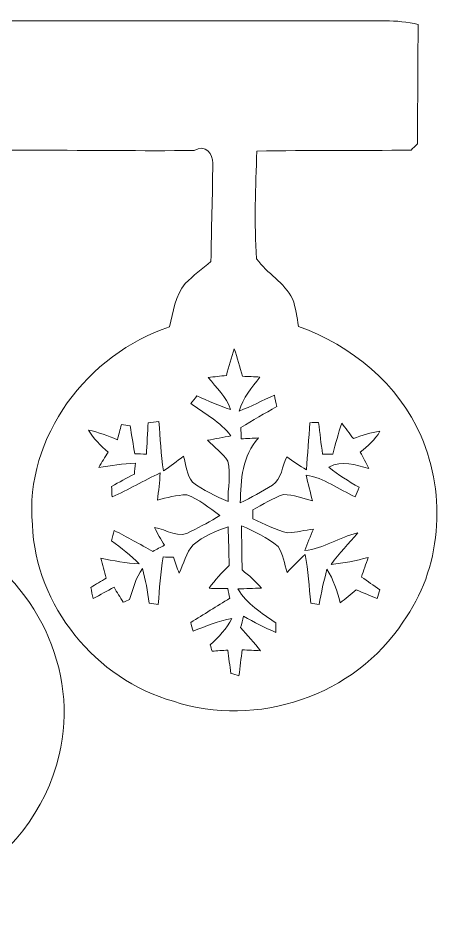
# Model space of a CAD drawing. Header units: centimetres. Extents: x -13.9 to 13.9, y -16.3 to 16.2.
# Drawn here: x 8.63 to 13.76, y -5.76 to 5.13 of the extents above; entities that cross this region are included whole.
import ezdxf

# ---------------------------------------------------------------- set-up
doc = ezdxf.new("R2010")
doc.units = ezdxf.units.CM
doc.header["$MEASUREMENT"] = 0
doc.layers.add('Layer 1', color=7, linetype='Continuous')

msp = doc.modelspace()

# ---------------------------------------------------------------- linework, layer by layer
at = {"layer": 'Layer 1', "color": 251, "lineweight": 9}
for points, knots in [([(-13.36414, 5.04607), (-12.80252, 5.12721), (-12.23314, 5.09158), (-11.66799, 5.09652), (-11.66799, 5.09652), (-3.43627, 5.0944), (4.79546, 5.09687), (13.02717, 5.09546), (13.02717, 5.09546), (13.15805, 5.09616), (13.2914, 5.08205), (13.41981, 5.05207), (13.41981, 5.05207), (13.41558, 4.57582), (13.41452, 4.09957), (13.40994, 3.62296), (13.40994, 3.62296), (13.38454, 3.59792), (13.35984, 3.57287), (13.33515, 3.54782), (13.33515, 3.54782), (12.71849, 3.54077), (12.10219, 3.54923), (11.48589, 3.53547), (11.48589, 3.53547), (11.47566, 3.10579), (11.45096, 2.67434), (11.48483, 2.24537), (11.48483, 2.24537), (11.61006, 2.07145), (11.8175, 1.9642), (11.91486, 1.76665), (11.91486, 1.76665), (11.95543, 1.66152), (11.96461, 1.54828), (11.98754, 1.43751), (11.98754, 1.43751), (12.62077, 1.21279), (13.18486, 0.74747), (13.45474, 0.12447), (13.45474, 0.12447), (13.76307, -0.58885), (13.69957, -1.46691), (13.23743, -2.10015), (13.23743, -2.10015), (12.6684, -2.97963), (11.47848, -3.38073), (10.48858, -3.04842), (10.48858, -3.04842), (9.55866, -2.78983), (8.83406, -1.90506), (8.79807, -0.93598), (8.79807, -0.93598), (8.70106, 0.11212), (9.46235, 1.11366), (10.44237, 1.43151), (10.44237, 1.43151), (10.48223, 1.61037), (10.5094, 1.80616), (10.63005, 1.95221), (10.63005, 1.95221), (10.72565, 2.0464), (10.83325, 2.12824), (10.93732, 2.21326), (10.93732, 2.21326), (10.94085, 2.60661), (10.95778, 2.99996), (10.95813, 3.39331), (10.95813, 3.39331), (10.96554, 3.49949), (10.86888, 3.62684), (10.73518, 3.54324), (10.73518, 3.54324), (9.48881, 3.53301), (8.24032, 3.57216), (6.99467, 3.52207), (6.99467, 3.52207), (6.99538, 2.29864), (6.98868, 1.07556), (6.9982, -0.14788), (6.9982, -0.14788), (7.10015, -0.22443), (7.2074, -0.29534), (7.3023, -0.38248), (7.3023, -0.38248), (7.43635, -0.53311), (7.45434, -0.74689), (7.54148, -0.92117), (7.54148, -0.92117), (7.65013, -1.00866), (7.78841, -1.04958), (7.90872, -1.11943), (7.90872, -1.11943), (8.83229, -1.56781), (9.36746, -2.69211), (9.11874, -3.69153), (9.11874, -3.69153), (8.966, -4.34911), (8.51479, -4.93472), (7.91013, -5.23846), (7.91013, -5.23846), (6.98374, -5.76023), (5.73032, -5.5722), (4.99266, -4.80842), (4.99266, -4.80842), (4.24724, -4.08241), (4.08637, -2.83181), (4.66634, -1.95974), (4.66634, -1.95974), (4.92634, -1.50078), (5.37048, -1.19245), (5.84568, -0.98749), (5.84568, -0.98749), (6.0263, -0.92293), (5.99843, -0.69327), (6.08945, -0.55322), (6.08945, -0.55322), (6.16, -0.37824), (6.33992, -0.29111), (6.4514, -0.14823), (6.4514, -0.14823), (6.51772, -0.01171), (6.47468, 0.15022), (6.48844, 0.29415), (6.48844, 0.29415), (6.46974, 1.37365), (6.52689, 2.45315), (6.49055, 3.5323), (6.49055, 3.5323), (5.08015, 3.55629), (3.66904, 3.53971), (2.25828, 3.54182), (2.25828, 3.54182), (2.26216, 3.13401), (2.26745, 2.72585), (2.24452, 2.31804), (2.24452, 2.31804), (2.37646, 2.20691), (2.53203, 2.11272), (2.62623, 1.96279), (2.62623, 1.96279), (2.70913, 1.83509), (2.71301, 1.67775), (2.74264, 1.53205), (2.74264, 1.53205), (3.26758, 1.30486), (3.76429, 0.97678), (4.08002, 0.48818), (4.08002, 0.48818), (4.57497, -0.29851), (4.54675, -1.4013), (3.95726, -2.1319), (3.95726, -2.1319), (3.38999, -2.95599), (2.2671, -3.26749), (1.32412, -3.01173), (1.32412, -3.01173), (0.83094, -2.86074), (0.37092, -2.5697), (0.06188, -2.15271), (0.06188, -2.15271), (-0.52302, -1.43552), (-0.59146, -0.34438), (-0.09404, 0.43703), (-0.09404, 0.43703), (0.06929, 0.72172), (0.3053, 0.95596), (0.56353, 1.15493), (0.56353, 1.15493), (0.76003, 1.31297), (1.00662, 1.38741), (1.22111, 1.51512), (1.22111, 1.51512), (1.27932, 1.85061), (1.47229, 2.14094), (1.76368, 2.32157), (1.76368, 2.32157), (1.74957, 2.72444), (1.73017, 3.12872), (1.7598, 3.53124), (1.7598, 3.53124), (0.43936, 3.55347), (-0.8818, 3.54853), (-2.20224, 3.53406), (-2.20224, 3.53406), (-2.21318, 2.34238), (-2.23364, 1.14823), (-2.19872, -0.04275), (-2.19872, -0.04275), (-2.07277, -0.18492), (-1.92567, -0.3098), (-1.81736, -0.4682), (-1.81736, -0.4682), (-1.75916, -0.57968), (-1.76198, -0.71091), (-1.73764, -0.83262), (-1.73764, -0.83262), (-1.36052, -1.00231), (-0.98551, -1.19669), (-0.70188, -1.50643), (-0.70188, -1.50643), (-0.24221, -1.9481), (-0.02666, -2.59651), (-0.03301, -3.22481), (-0.03301, -3.22481), (-0.08522, -4.18049), (-0.77244, -5.05678), (-1.68437, -5.34607), (-1.68437, -5.34607), (-2.45836, -5.58737), (-3.36466, -5.46707), (-3.99895, -4.94319), (-3.99895, -4.94319), (-4.74931, -4.37029), (-5.09503, -3.31582), (-4.792, -2.41448), (-4.792, -2.41448), (-4.64594, -1.99538), (-4.38912, -1.6112), (-4.05363, -1.31981), (-4.05363, -1.31981), (-3.80669, -1.12931), (-3.52517, -0.99243), (-3.2426, -0.86366), (-3.2426, -0.86366), (-3.20132, -0.70139), (-3.17874, -0.52606), (-3.07784, -0.38671), (-3.07784, -0.38671), (-2.97237, -0.26606), (-2.83971, -0.17434), (-2.71518, -0.07485), (-2.71518, -0.07485), (-2.70284, 1.12741), (-2.70108, 2.33003), (-2.71555, 3.5323), (-2.71555, 3.5323), (-4.00283, 3.55241), (-5.29081, 3.54782), (-6.57776, 3.53583), (-6.57776, 3.53583), (-6.58728, 3.18129), (-6.58763, 2.82639), (-6.58093, 2.4715), (-6.58093, 2.4715), (-6.43312, 2.35438), (-6.24861, 2.24713), (-6.19817, 2.04852), (-6.19817, 2.04852), (-6.14419, 1.92928), (-6.12126, 1.79346), (-6.05282, 1.68022), (-6.05282, 1.68022), (-5.62878, 1.45903), (-5.17088, 1.23431), (-4.8943, 0.82755), (-4.8943, 0.82755), (-4.23849, 0.01193), (-4.25613, -1.2616), (-4.94369, -2.05288), (-4.94369, -2.05288), (-5.62878, -2.90201), (-6.91678, -3.19729), (-7.89185, -2.6974), (-7.89185, -2.6974), (-8.67713, -2.3344), (-9.2497, -1.52794), (-9.2691, -0.65482), (-9.2691, -0.65482), (-9.31813, 0.32238), (-8.65526, 1.26076), (-7.75004, 1.60296), (-7.75004, 1.60296), (-7.568, 1.66293), (-7.5867, 1.88553), (-7.50203, 2.02735), (-7.50203, 2.02735), (-7.42019, 2.22173), (-7.2558, 2.35402), (-7.08928, 2.47185), (-7.08928, 2.47185), (-7.08258, 2.82569), (-7.08293, 3.17917), (-7.09175, 3.5323), (-7.09175, 3.5323), (-8.41326, 3.55206), (-9.73547, 3.54923), (-11.05698, 3.53406), (-11.05698, 3.53406), (-11.0665, 2.40165), (-11.0912, 1.26606), (-11.05168, 0.13434), (-11.05168, 0.13434), (-10.92539, -0.03781), (-10.72925, -0.15599), (-10.63082, -0.35108), (-10.63082, -0.35108), (-10.58743, -0.46397), (-10.57367, -0.58426), (-10.54756, -0.70209), (-10.54756, -0.70209), (-9.9736, -0.91341), (-9.44443, -1.30005), (-9.16609, -1.85603), (-9.16609, -1.85603), (-8.70042, -2.65366), (-8.8306, -3.72081), (-9.41868, -4.42107), (-9.41868, -4.42107), (-10.0064, -5.14603), (-11.03616, -5.47836), (-11.93645, -5.22717), (-11.93645, -5.22717), (-12.7683, -5.00669), (-13.49326, -4.33112), (-13.67741, -3.47704), (-13.67741, -3.47704), (-13.88625, -2.69529), (-13.60333, -1.82781), (-13.01983, -1.27818), (-13.01983, -1.27818), (-12.7937, -1.03829), (-12.49313, -0.89471), (-12.20068, -0.75324), (-12.20068, -0.75324), (-12.0638, -0.69892), (-12.06169, -0.53276), (-12.00383, -0.41634), (-12.00383, -0.41634), (-11.93469, -0.19127), (-11.73925, -0.05051), (-11.56427, 0.08989), (-11.56427, 0.08989), (-11.56427, 1.23748), (-11.55298, 2.38507), (-11.57062, 3.5323), (-11.57062, 3.5323), (-12.16681, 3.55311), (-12.76442, 3.52595), (-13.36026, 3.56476), (-13.36026, 3.56476), (-13.36203, 4.05864), (-13.36167, 4.55253), (-13.36414, 5.04607), (-13.36414, 5.04607), (-13.36414, 5.04607), (-13.36414, 5.04607), (-13.36414, 5.04607)], [0, 0, 0, 0, 0.01136364, 0.01136364, 0.01136364, 0.01136364, 0.02272727, 0.02272727, 0.02272727, 0.02272727, 0.03409091, 0.03409091, 0.03409091, 0.03409091, 0.04545455, 0.04545455, 0.04545455, 0.04545455, 0.05681818, 0.05681818, 0.05681818, 0.05681818, 0.06818182, 0.06818182, 0.06818182, 0.06818182, 0.07954545, 0.07954545, 0.07954545, 0.07954545, 0.09090909, 0.09090909, 0.09090909, 0.09090909, 0.10227273, 0.10227273, 0.10227273, 0.10227273, 0.11363636, 0.11363636, 0.11363636, 0.11363636, 0.125, 0.125, 0.125, 0.125, 0.13636364, 0.13636364, 0.13636364, 0.13636364, 0.14772727, 0.14772727, 0.14772727, 0.14772727, 0.15909091, 0.15909091, 0.15909091, 0.15909091, 0.17045455, 0.17045455, 0.17045455, 0.17045455, 0.18181818, 0.18181818, 0.18181818, 0.18181818, 0.19318182, 0.19318182, 0.19318182, 0.19318182, 0.20454545, 0.20454545, 0.20454545, 0.20454545, 0.21590909, 0.21590909, 0.21590909, 0.21590909, 0.22727273, 0.22727273, 0.22727273, 0.22727273, 0.23863636, 0.23863636, 0.23863636, 0.23863636, 0.25, 0.25, 0.25, 0.25, 0.26136364, 0.26136364, 0.26136364, 0.26136364, 0.27272727, 0.27272727, 0.27272727, 0.27272727, 0.28409091, 0.28409091, 0.28409091, 0.28409091, 0.29545455, 0.29545455, 0.29545455, 0.29545455, 0.30681818, 0.30681818, 0.30681818, 0.30681818, 0.31818182, 0.31818182, 0.31818182, 0.31818182, 0.32954545, 0.32954545, 0.32954545, 0.32954545, 0.34090909, 0.34090909, 0.34090909, 0.34090909, 0.35227273, 0.35227273, 0.35227273, 0.35227273, 0.36363636, 0.36363636, 0.36363636, 0.36363636, 0.375, 0.375, 0.375, 0.375, 0.38636364, 0.38636364, 0.38636364, 0.38636364, 0.39772727, 0.39772727, 0.39772727, 0.39772727, 0.40909091, 0.40909091, 0.40909091, 0.40909091, 0.42045455, 0.42045455, 0.42045455, 0.42045455, 0.43181818, 0.43181818, 0.43181818, 0.43181818, 0.44318182, 0.44318182, 0.44318182, 0.44318182, 0.45454545, 0.45454545, 0.45454545, 0.45454545, 0.46590909, 0.46590909, 0.46590909, 0.46590909, 0.47727273, 0.47727273, 0.47727273, 0.47727273, 0.48863636, 0.48863636, 0.48863636, 0.48863636, 0.5, 0.5, 0.5, 0.5, 0.51136364, 0.51136364, 0.51136364, 0.51136364, 0.52272727, 0.52272727, 0.52272727, 0.52272727, 0.53409091, 0.53409091, 0.53409091, 0.53409091, 0.54545455, 0.54545455, 0.54545455, 0.54545455, 0.55681818, 0.55681818, 0.55681818, 0.55681818, 0.56818182, 0.56818182, 0.56818182, 0.56818182, 0.57954545, 0.57954545, 0.57954545, 0.57954545, 0.59090909, 0.59090909, 0.59090909, 0.59090909, 0.60227273, 0.60227273, 0.60227273, 0.60227273, 0.61363636, 0.61363636, 0.61363636, 0.61363636, 0.625, 0.625, 0.625, 0.625, 0.63636364, 0.63636364, 0.63636364, 0.63636364, 0.64772727, 0.64772727, 0.64772727, 0.64772727, 0.65909091, 0.65909091, 0.65909091, 0.65909091, 0.67045455, 0.67045455, 0.67045455, 0.67045455, 0.68181818, 0.68181818, 0.68181818, 0.68181818, 0.69318182, 0.69318182, 0.69318182, 0.69318182, 0.70454545, 0.70454545, 0.70454545, 0.70454545, 0.71590909, 0.71590909, 0.71590909, 0.71590909, 0.72727273, 0.72727273, 0.72727273, 0.72727273, 0.73863636, 0.73863636, 0.73863636, 0.73863636, 0.75, 0.75, 0.75, 0.75, 0.76136364, 0.76136364, 0.76136364, 0.76136364, 0.77272727, 0.77272727, 0.77272727, 0.77272727, 0.78409091, 0.78409091, 0.78409091, 0.78409091, 0.79545455, 0.79545455, 0.79545455, 0.79545455, 0.80681818, 0.80681818, 0.80681818, 0.80681818, 0.81818182, 0.81818182, 0.81818182, 0.81818182, 0.82954545, 0.82954545, 0.82954545, 0.82954545, 0.84090909, 0.84090909, 0.84090909, 0.84090909, 0.85227273, 0.85227273, 0.85227273, 0.85227273, 0.86363636, 0.86363636, 0.86363636, 0.86363636, 0.875, 0.875, 0.875, 0.875, 0.88636364, 0.88636364, 0.88636364, 0.88636364, 0.89772727, 0.89772727, 0.89772727, 0.89772727, 0.90909091, 0.90909091, 0.90909091, 0.90909091, 0.92045455, 0.92045455, 0.92045455, 0.92045455, 0.93181818, 0.93181818, 0.93181818, 0.93181818, 0.94318182, 0.94318182, 0.94318182, 0.94318182, 0.95454545, 0.95454545, 0.95454545, 0.95454545, 0.96590909, 0.96590909, 0.96590909, 0.96590909, 0.97727273, 0.97727273, 0.97727273, 0.97727273, 1, 1, 1, 1]), ([(11.12217, 0.85013), (11.0495, 0.84308), (10.97683, 0.83567), (10.90486, 0.82649), (10.90486, 0.82649), (11.00117, 0.70479), (11.12147, 0.59437), (11.17227, 0.44303), (11.17227, 0.44303), (11.03504, 0.49065), (10.90169, 0.54674), (10.76975, 0.60601), (10.76975, 0.60601), (10.74435, 0.57532), (10.7193, 0.54463), (10.69496, 0.51358), (10.69496, 0.51358), (10.86218, 0.39434), (11.05162, 0.29521), (11.17721, 0.12764), (11.17721, 0.12764), (11.08337, 0.10965), (10.98918, 0.09378), (10.89569, 0.07578), (10.89569, 0.07578), (10.97718, -0.00677), (11.07737, -0.0745), (11.13875, -0.17539), (11.13875, -0.17539), (11.18109, -0.33132), (11.13452, -0.49819), (11.1444, -0.65799), (11.1444, -0.65799), (10.99658, -0.59132), (10.84348, -0.52711), (10.71542, -0.42657), (10.71542, -0.42657), (10.64522, -0.33873), (10.64028, -0.21914), (10.60994, -0.11507), (10.60994, -0.11507), (10.52951, -0.17434), (10.45084, -0.23607), (10.36793, -0.29216), (10.36793, -0.29216), (10.33971, -0.09531), (10.33019, 0.10259), (10.31255, 0.30015), (10.31255, 0.30015), (10.26951, 0.29486), (10.22682, 0.28921), (10.18449, 0.28322), (10.18449, 0.28322), (10.17955, 0.19008), (10.16932, 0.00346), (10.16403, -0.09002), (10.16403, -0.09002), (10.11781, -0.08932), (10.0716, -0.08861), (10.02574, -0.08861), (10.02574, -0.08861), (10.00598, 0.02287), (9.98552, 0.13646), (9.96965, 0.24688), (9.96965, 0.24688), (9.93437, 0.25217), (9.8998, 0.25746), (9.86522, 0.26205), (9.86522, 0.26205), (9.84899, 0.20208), (9.83312, 0.14211), (9.81689, 0.08213), (9.81689, 0.08213), (9.70295, 0.12694), (9.58794, 0.17068), (9.46835, 0.19749), (9.46835, 0.19749), (9.53079, 0.09554), (9.61511, 0.01017), (9.70611, -0.06709), (9.70611, -0.06709), (9.66731, -0.12742), (9.62886, -0.18809), (9.59218, -0.24983), (9.59218, -0.24983), (9.73787, -0.22937), (9.88357, -0.20185), (10.03138, -0.20009), (10.03138, -0.20009), (10.02821, -0.23254), (10.02256, -0.2971), (10.01939, -0.32921), (10.01939, -0.32921), (9.92767, -0.37754), (9.837, -0.42693), (9.74669, -0.47667), (9.74669, -0.47667), (9.7481, -0.50842), (9.75128, -0.57121), (9.75269, -0.60261), (9.75269, -0.60261), (9.95025, -0.51829), (10.13298, -0.4047), (10.32842, -0.3158), (10.32842, -0.3158), (10.32384, -0.42446), (10.31008, -0.53241), (10.29526, -0.64036), (10.29526, -0.64036), (10.41062, -0.61143), (10.52563, -0.57933), (10.64628, -0.57721), (10.64628, -0.57721), (10.79409, -0.62907), (10.91756, -0.73384), (11.04386, -0.82521), (11.04386, -0.82521), (10.93238, -0.89294), (10.81773, -0.95644), (10.70025, -1.01289), (10.70025, -1.01289), (10.55985, -1.11414), (10.40356, -0.99102), (10.25928, -0.96703), (10.25928, -0.96703), (10.29667, -1.03935), (10.33724, -1.11061), (10.37887, -1.18116), (10.37887, -1.18116), (10.33266, -1.20551), (10.28644, -1.2302), (10.24093, -1.2556), (10.24093, -1.2556), (10.08889, -1.16705), (9.93296, -1.08486), (9.77738, -1.00372), (9.77738, -1.00372), (9.76645, -1.04499), (9.75657, -1.08697), (9.74705, -1.12895), (9.74705, -1.12895), (9.8617, -1.21538), (9.97811, -1.30111), (10.07795, -1.40553), (10.07795, -1.40553), (9.92132, -1.39706), (9.76927, -1.36814), (9.61687, -1.33498), (9.61687, -1.33498), (9.63839, -1.41506), (9.66132, -1.49443), (9.68354, -1.57451), (9.68354, -1.57451), (9.62109, -1.61191), (9.55901, -1.6493), (9.49693, -1.68669), (9.49693, -1.68669), (9.50645, -1.73079), (9.51668, -1.77524), (9.52762, -1.81969), (9.52762, -1.81969), (9.60981, -1.77418), (9.69272, -1.72903), (9.77562, -1.68387), (9.77562, -1.68387), (9.81196, -1.74384), (9.84829, -1.80417), (9.88533, -1.86414), (9.88533, -1.86414), (9.90438, -1.85603), (9.94248, -1.8398), (9.96153, -1.83169), (9.96153, -1.83169), (10.00316, -1.70328), (10.03526, -1.56957), (10.11711, -1.45986), (10.11711, -1.45986), (10.15591, -1.59532), (10.17567, -1.73361), (10.19684, -1.87331), (10.19684, -1.87331), (10.23317, -1.87931), (10.26986, -1.88531), (10.30655, -1.89166), (10.30655, -1.89166), (10.31784, -1.70081), (10.33654, -1.51066), (10.36335, -1.32192), (10.36335, -1.32192), (10.39404, -1.32263), (10.45578, -1.32474), (10.48682, -1.3258), (10.48682, -1.3258), (10.50975, -1.3886), (10.53198, -1.45174), (10.55561, -1.51524), (10.55561, -1.51524), (10.61241, -1.402), (10.63746, -1.26971), (10.72565, -1.17552), (10.72565, -1.17552), (10.84489, -1.07216), (10.99341, -1.00971), (11.14193, -0.96068), (11.14193, -0.96068), (11.14898, -1.11414), (11.1504, -1.26724), (11.15569, -1.42176), (11.15569, -1.42176), (11.07031, -1.50925), (10.98494, -1.59674), (10.91439, -1.69692), (10.91439, -1.69692), (10.98847, -1.69834), (11.06361, -1.69939), (11.13875, -1.69975), (11.13875, -1.69975), (11.14651, -1.73785), (11.15463, -1.77665), (11.1631, -1.81546), (11.1631, -1.81546), (11.00717, -1.91212), (10.85124, -2.00843), (10.69531, -2.10438), (10.69531, -2.10438), (10.70272, -2.1305), (10.71718, -2.18305), (10.72424, -2.20916), (10.72424, -2.20916), (10.87664, -2.15166), (11.02692, -2.08639), (11.1885, -2.05711), (11.1885, -2.05711), (11.12746, -2.18164), (11.02833, -2.27936), (10.92956, -2.37426), (10.92956, -2.37426), (10.93626, -2.39895), (10.94296, -2.424), (10.95037, -2.44905), (10.95037, -2.44905), (11.01281, -2.44517), (11.07631, -2.44093), (11.13946, -2.4367), (11.13946, -2.4367), (11.15286, -2.53019), (11.16133, -2.6212), (11.17685, -2.71645), (11.17685, -2.71645), (11.20049, -2.7228), (11.24776, -2.73586), (11.27175, -2.74256), (11.27175, -2.74256), (11.28798, -2.6399), (11.29645, -2.53336), (11.31161, -2.43176), (11.31161, -2.43176), (11.38499, -2.4367), (11.45837, -2.44023), (11.53245, -2.44341), (11.53245, -2.44341), (11.4552, -2.34921), (11.37229, -2.25819), (11.29292, -2.16718), (11.29292, -2.16718), (11.30385, -2.12132), (11.3155, -2.07616), (11.32749, -2.03065), (11.32749, -2.03065), (11.45378, -2.10087), (11.58149, -2.1686), (11.71519, -2.22433), (11.71519, -2.22433), (11.71484, -2.19612), (11.71413, -2.14001), (11.71378, -2.11179), (11.71378, -2.11179), (11.54762, -1.99361), (11.36594, -1.88601), (11.26081, -1.70398), (11.26081, -1.70398), (11.3543, -1.70045), (11.44743, -1.69763), (11.54127, -1.69304), (11.54127, -1.69304), (11.47213, -1.61261), (11.39311, -1.5417), (11.30985, -1.47714), (11.30985, -1.47714), (11.30844, -1.34521), (11.30491, -1.08098), (11.3035, -0.94868), (11.3035, -0.94868), (11.45908, -1.01254), (11.60936, -1.0905), (11.7413, -1.19633), (11.7413, -1.19633), (11.8055, -1.28735), (11.81362, -1.40412), (11.8496, -1.50889), (11.8496, -1.50889), (11.91945, -1.43411), (11.98965, -1.35967), (12.06656, -1.29194), (12.06656, -1.29194), (12.10536, -1.48385), (12.11242, -1.67858), (12.13182, -1.87331), (12.13182, -1.87331), (12.16498, -1.87931), (12.1985, -1.88496), (12.23236, -1.89131), (12.23236, -1.89131), (12.25988, -1.74949), (12.28775, -1.60803), (12.32726, -1.46938), (12.32726, -1.46938), (12.40593, -1.5918), (12.45073, -1.73114), (12.48566, -1.8712), (12.48566, -1.8712), (12.55163, -1.8211), (12.61478, -1.76783), (12.67792, -1.71421), (12.67792, -1.71421), (12.76153, -1.75019), (12.84514, -1.78653), (12.93016, -1.81934), (12.93016, -1.81934), (12.93792, -1.79288), (12.95274, -1.73961), (12.9605, -1.71315), (12.9605, -1.71315), (12.88747, -1.662), (12.81374, -1.61226), (12.74072, -1.56216), (12.74072, -1.56216), (12.76682, -1.48349), (12.79434, -1.40553), (12.8208, -1.32721), (12.8208, -1.32721), (12.6751, -1.36602), (12.52658, -1.39636), (12.377, -1.41153), (12.377, -1.41153), (12.47084, -1.27571), (12.59079, -1.1607), (12.69521, -1.033), (12.69521, -1.033), (12.47684, -1.0845), (12.28705, -1.22279), (12.06197, -1.24572), (12.06197, -1.24572), (12.09266, -1.15823), (12.129, -1.07286), (12.16534, -0.98749), (12.16534, -0.98749), (12.06338, -1.00336), (11.96178, -1.02347), (11.85983, -1.03406), (11.85983, -1.03406), (11.71237, -0.99843), (11.57761, -0.92716), (11.43967, -0.86649), (11.43967, -0.86649), (11.43932, -0.83932), (11.43897, -0.78464), (11.43861, -0.75748), (11.43861, -0.75748), (11.55926, -0.69257), (11.67674, -0.61848), (11.80727, -0.57333), (11.80727, -0.57333), (11.9258, -0.57933), (12.03975, -0.61637), (12.15264, -0.65059), (12.15264, -0.65059), (12.12794, -0.54687), (12.10078, -0.44421), (12.07608, -0.3412), (12.07608, -0.3412), (12.29234, -0.37471), (12.46978, -0.51265), (12.66487, -0.60226), (12.66487, -0.60226), (12.68004, -0.5638), (12.69591, -0.5257), (12.71179, -0.48796), (12.71179, -0.48796), (12.58726, -0.41458), (12.46343, -0.33908), (12.35125, -0.24771), (12.35125, -0.24771), (12.504, -0.15529), (12.67263, -0.22267), (12.82891, -0.26394), (12.82891, -0.26394), (12.79575, -0.19691), (12.76118, -0.13094), (12.7259, -0.06533), (12.7259, -0.06533), (12.81339, 0.0077), (12.90758, 0.07896), (12.9612, 0.18268), (12.9612, 0.18268), (12.85078, 0.17103), (12.74671, 0.13293), (12.64406, 0.09483), (12.64406, 0.09483), (12.59749, 0.15692), (12.55092, 0.21936), (12.5033, 0.28075), (12.5033, 0.28075), (12.46343, 0.15798), (12.42992, 0.0338), (12.3957, -0.09038), (12.3957, -0.09038), (12.36536, -0.09073), (12.30468, -0.09108), (12.27399, -0.09143), (12.27399, -0.09143), (12.25741, 0.03416), (12.24118, 0.16151), (12.22743, 0.28639), (12.22743, 0.28639), (12.19215, 0.28639), (12.15758, 0.28604), (12.123, 0.28569), (12.123, 0.28569), (12.10819, 0.0973), (12.09478, -0.09038), (12.08032, -0.27946), (12.08032, -0.27946), (11.99953, -0.22972), (11.92227, -0.17469), (11.84431, -0.12107), (11.84431, -0.12107), (11.78998, -0.23572), (11.7861, -0.38741), (11.67356, -0.46256), (11.67356, -0.46256), (11.55009, -0.54158), (11.42062, -0.61002), (11.28904, -0.67352), (11.28904, -0.67352), (11.29221, -0.39553), (11.31408, -0.11225), (11.50705, 0.1033), (11.50705, 0.1033), (11.43756, 0.10013), (11.36841, 0.09624), (11.29962, 0.09201), (11.29962, 0.09201), (11.29821, 0.13823), (11.29715, 0.18409), (11.29645, 0.22959), (11.29645, 0.22959), (11.43756, 0.31461), (11.58149, 0.39646), (11.72542, 0.4776), (11.72542, 0.4776), (11.7159, 0.52416), (11.70637, 0.57002), (11.6972, 0.61589), (11.6972, 0.61589), (11.55715, 0.55062), (11.41921, 0.48077), (11.27493, 0.42503), (11.27493, 0.42503), (11.32008, 0.58237), (11.42556, 0.70549), (11.52293, 0.83143), (11.52293, 0.83143), (11.45414, 0.83602), (11.38535, 0.83849), (11.31655, 0.84061), (11.31655, 0.84061), (11.2841, 0.95138), (11.252, 1.0618), (11.21672, 1.17116), (11.21672, 1.17116), (11.18109, 1.06497), (11.15004, 0.95879), (11.12217, 0.85013), (11.12217, 0.85013), (11.12217, 0.85013), (11.12217, 0.85013), (11.12217, 0.85013)], [0, 0, 0, 0, 0.00813008, 0.00813008, 0.00813008, 0.00813008, 0.01626016, 0.01626016, 0.01626016, 0.01626016, 0.02439024, 0.02439024, 0.02439024, 0.02439024, 0.03252033, 0.03252033, 0.03252033, 0.03252033, 0.04065041, 0.04065041, 0.04065041, 0.04065041, 0.04878049, 0.04878049, 0.04878049, 0.04878049, 0.05691057, 0.05691057, 0.05691057, 0.05691057, 0.06504065, 0.06504065, 0.06504065, 0.06504065, 0.07317073, 0.07317073, 0.07317073, 0.07317073, 0.08130081, 0.08130081, 0.08130081, 0.08130081, 0.08943089, 0.08943089, 0.08943089, 0.08943089, 0.09756098, 0.09756098, 0.09756098, 0.09756098, 0.10569106, 0.10569106, 0.10569106, 0.10569106, 0.11382114, 0.11382114, 0.11382114, 0.11382114, 0.12195122, 0.12195122, 0.12195122, 0.12195122, 0.1300813, 0.1300813, 0.1300813, 0.1300813, 0.13821138, 0.13821138, 0.13821138, 0.13821138, 0.14634146, 0.14634146, 0.14634146, 0.14634146, 0.15447154, 0.15447154, 0.15447154, 0.15447154, 0.16260163, 0.16260163, 0.16260163, 0.16260163, 0.17073171, 0.17073171, 0.17073171, 0.17073171, 0.17886179, 0.17886179, 0.17886179, 0.17886179, 0.18699187, 0.18699187, 0.18699187, 0.18699187, 0.19512195, 0.19512195, 0.19512195, 0.19512195, 0.20325203, 0.20325203, 0.20325203, 0.20325203, 0.21138211, 0.21138211, 0.21138211, 0.21138211, 0.2195122, 0.2195122, 0.2195122, 0.2195122, 0.22764228, 0.22764228, 0.22764228, 0.22764228, 0.23577236, 0.23577236, 0.23577236, 0.23577236, 0.24390244, 0.24390244, 0.24390244, 0.24390244, 0.25203252, 0.25203252, 0.25203252, 0.25203252, 0.2601626, 0.2601626, 0.2601626, 0.2601626, 0.26829268, 0.26829268, 0.26829268, 0.26829268, 0.27642276, 0.27642276, 0.27642276, 0.27642276, 0.28455285, 0.28455285, 0.28455285, 0.28455285, 0.29268293, 0.29268293, 0.29268293, 0.29268293, 0.30081301, 0.30081301, 0.30081301, 0.30081301, 0.30894309, 0.30894309, 0.30894309, 0.30894309, 0.31707317, 0.31707317, 0.31707317, 0.31707317, 0.32520325, 0.32520325, 0.32520325, 0.32520325, 0.33333333, 0.33333333, 0.33333333, 0.33333333, 0.34146341, 0.34146341, 0.34146341, 0.34146341, 0.3495935, 0.3495935, 0.3495935, 0.3495935, 0.35772358, 0.35772358, 0.35772358, 0.35772358, 0.36585366, 0.36585366, 0.36585366, 0.36585366, 0.37398374, 0.37398374, 0.37398374, 0.37398374, 0.38211382, 0.38211382, 0.38211382, 0.38211382, 0.3902439, 0.3902439, 0.3902439, 0.3902439, 0.39837398, 0.39837398, 0.39837398, 0.39837398, 0.40650407, 0.40650407, 0.40650407, 0.40650407, 0.41463415, 0.41463415, 0.41463415, 0.41463415, 0.42276423, 0.42276423, 0.42276423, 0.42276423, 0.43089431, 0.43089431, 0.43089431, 0.43089431, 0.43902439, 0.43902439, 0.43902439, 0.43902439, 0.44715447, 0.44715447, 0.44715447, 0.44715447, 0.45528455, 0.45528455, 0.45528455, 0.45528455, 0.46341463, 0.46341463, 0.46341463, 0.46341463, 0.47154472, 0.47154472, 0.47154472, 0.47154472, 0.4796748, 0.4796748, 0.4796748, 0.4796748, 0.48780488, 0.48780488, 0.48780488, 0.48780488, 0.49593496, 0.49593496, 0.49593496, 0.49593496, 0.50406504, 0.50406504, 0.50406504, 0.50406504, 0.51219512, 0.51219512, 0.51219512, 0.51219512, 0.5203252, 0.5203252, 0.5203252, 0.5203252, 0.52845528, 0.52845528, 0.52845528, 0.52845528, 0.53658537, 0.53658537, 0.53658537, 0.53658537, 0.54471545, 0.54471545, 0.54471545, 0.54471545, 0.55284553, 0.55284553, 0.55284553, 0.55284553, 0.56097561, 0.56097561, 0.56097561, 0.56097561, 0.56910569, 0.56910569, 0.56910569, 0.56910569, 0.57723577, 0.57723577, 0.57723577, 0.57723577, 0.58536585, 0.58536585, 0.58536585, 0.58536585, 0.59349593, 0.59349593, 0.59349593, 0.59349593, 0.60162602, 0.60162602, 0.60162602, 0.60162602, 0.6097561, 0.6097561, 0.6097561, 0.6097561, 0.61788618, 0.61788618, 0.61788618, 0.61788618, 0.62601626, 0.62601626, 0.62601626, 0.62601626, 0.63414634, 0.63414634, 0.63414634, 0.63414634, 0.64227642, 0.64227642, 0.64227642, 0.64227642, 0.6504065, 0.6504065, 0.6504065, 0.6504065, 0.65853659, 0.65853659, 0.65853659, 0.65853659, 0.66666667, 0.66666667, 0.66666667, 0.66666667, 0.67479675, 0.67479675, 0.67479675, 0.67479675, 0.68292683, 0.68292683, 0.68292683, 0.68292683, 0.69105691, 0.69105691, 0.69105691, 0.69105691, 0.69918699, 0.69918699, 0.69918699, 0.69918699, 0.70731707, 0.70731707, 0.70731707, 0.70731707, 0.71544715, 0.71544715, 0.71544715, 0.71544715, 0.72357724, 0.72357724, 0.72357724, 0.72357724, 0.73170732, 0.73170732, 0.73170732, 0.73170732, 0.7398374, 0.7398374, 0.7398374, 0.7398374, 0.74796748, 0.74796748, 0.74796748, 0.74796748, 0.75609756, 0.75609756, 0.75609756, 0.75609756, 0.76422764, 0.76422764, 0.76422764, 0.76422764, 0.77235772, 0.77235772, 0.77235772, 0.77235772, 0.7804878, 0.7804878, 0.7804878, 0.7804878, 0.78861789, 0.78861789, 0.78861789, 0.78861789, 0.79674797, 0.79674797, 0.79674797, 0.79674797, 0.80487805, 0.80487805, 0.80487805, 0.80487805, 0.81300813, 0.81300813, 0.81300813, 0.81300813, 0.82113821, 0.82113821, 0.82113821, 0.82113821, 0.82926829, 0.82926829, 0.82926829, 0.82926829, 0.83739837, 0.83739837, 0.83739837, 0.83739837, 0.84552846, 0.84552846, 0.84552846, 0.84552846, 0.85365854, 0.85365854, 0.85365854, 0.85365854, 0.86178862, 0.86178862, 0.86178862, 0.86178862, 0.8699187, 0.8699187, 0.8699187, 0.8699187, 0.87804878, 0.87804878, 0.87804878, 0.87804878, 0.88617886, 0.88617886, 0.88617886, 0.88617886, 0.89430894, 0.89430894, 0.89430894, 0.89430894, 0.90243902, 0.90243902, 0.90243902, 0.90243902, 0.91056911, 0.91056911, 0.91056911, 0.91056911, 0.91869919, 0.91869919, 0.91869919, 0.91869919, 0.92682927, 0.92682927, 0.92682927, 0.92682927, 0.93495935, 0.93495935, 0.93495935, 0.93495935, 0.94308943, 0.94308943, 0.94308943, 0.94308943, 0.95121951, 0.95121951, 0.95121951, 0.95121951, 0.95934959, 0.95934959, 0.95934959, 0.95934959, 0.96747967, 0.96747967, 0.96747967, 0.96747967, 0.97560976, 0.97560976, 0.97560976, 0.97560976, 0.98373984, 0.98373984, 0.98373984, 0.98373984, 1, 1, 1, 1])]:
    msp.add_open_spline(points, degree=3, knots=knots, dxfattribs=at)

doc.saveas('drawing.dxf')
